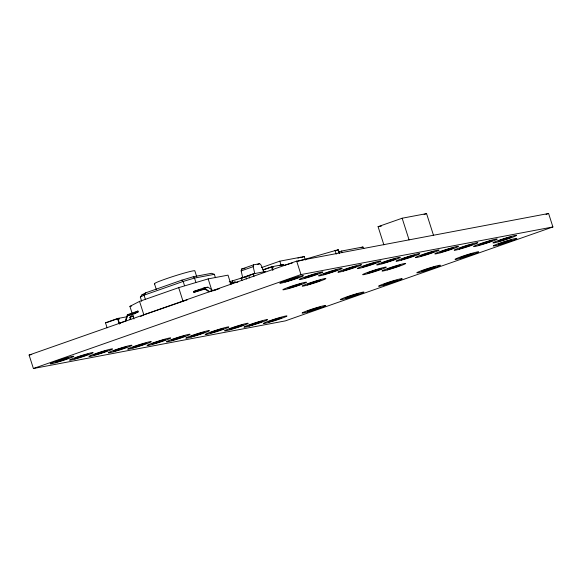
<?xml version="1.0" encoding="UTF-8"?>
<svg xmlns="http://www.w3.org/2000/svg" width="582" height="582" viewBox="0 0 582 582"><rect width="100%" height="100%" fill="white"/><g stroke="black" fill="none" stroke-linecap="round" stroke-linejoin="round"><path stroke-width="0.87" d="M241.988 280.589L241.181 278.065L242.709 277.774L241.159 270.892L241.545 269.066L253.585 264.839L259.688 263.69L261.129 265.166L263.901 271.816M242.709 277.774L254.749 273.547L253.199 266.665L253.585 264.839M125.748 321.177L127.625 315.604L134.457 313.822L138.16 311.908L137.898 311.064L127.363 314.76L125.21 321.133L119.194 323.25L119.456 324.087M129.83 319.663L131.445 314.884M141.681 301.294L140.335 297.089L142.066 294.732L145.776 292.811L181.897 280.131L193.239 276.77L211.55 273.307L214.351 274.318L215.427 277.687M145.776 292.811L144.045 295.169L140.335 297.089M133.94 318.994L129.91 306.365L139.556 301.374L178.681 287.639L208.167 278.894L228.006 275.148L230.959 284.409M134.187 312.985L137.898 311.064M140.64 316.506L143.856 314.847L187.317 299.825M336.672 250.522L338.266 249.693L339.481 253.497M257.28 264.534L259.688 263.69M241.159 270.892L253.199 266.665M261.544 267.582L279.811 261.173L304.226 256.553L305.332 260.016M383.88 244.862L378.082 226.674L402.155 218.221L426.57 213.609L433.481 235.259M205.184 288.999L193.842 292.36L193.573 291.517L204.107 287.821L207.927 287.101L213.296 290.833M107.103 327.819L105.488 322.763L117.528 318.536L127.378 316.673M107.816 322.195L119.055 318.252L119.325 319.089L118.182 319.307L119.521 323.519M205.664 287.894L207.17 287.363M127.625 315.604L138.16 311.908M193.842 292.36L204.377 288.665L209.083 291.924M262.7 269.903L271.525 266.803L283.732 264.497L282.132 265.057M229.206 281.855L242.84 277.643M263.42 269.895L273.053 266.52L273.322 267.356L272.18 267.575L272.98 270.099M241.181 278.065L248.856 275.402L249.511 277.949M248.71 275.424L253.221 273.838L265.428 271.532L263.922 272.056M297.919 258.146L300.407 257.273M129.684 317.408L133.7 316.004M301.731 257.426L304.226 256.553M424.082 214.482L426.57 213.609M279.804 265.632L282.212 264.788L282.474 265.625L283.623 265.414M230.072 283.158L235.39 281.906L233.768 282.474M230.341 283.994L231.847 283.47M204.107 287.821L209.484 291.553L219.319 288.716M29.1 355.042L296.675 261.114L548.6 213.485L552.9 226.958L285.326 320.886L33.4 368.515L29.1 355.042L31.777 354.533M338.186 252.217L341.539 251.046L362.935 247.001L363.837 248.572M361.262 247.583L362.935 247.001M33.4 368.515L300.974 274.588L552.9 226.958M546.025 214.394L548.6 213.485M193.573 291.517L200.863 289.356M283.718 265.523L292.411 262.94M296.762 261.653L338.266 249.693M378.082 226.674L381.516 226.027M241.545 269.066L245.037 268.404M214.351 274.318L194.512 278.072L183.177 281.433L144.045 295.169L145.391 299.381M142.066 294.732L143.812 294.405M236.132 282.394L237.871 282.066M129.91 306.365L131.634 306.037M209.484 291.553L211.775 291.116M127.363 314.76L130.412 314.185M105.488 322.763L107.015 322.479M119.194 323.25L120.714 322.959M231.578 282.626L232.916 283.558M193.239 276.77L194.512 278.072L195.858 282.277M181.897 280.131L183.177 281.433L184.516 285.646M341.539 251.046L342.194 252.668M402.155 218.221L409.066 239.871M335.028 250.304L336.243 254.108M296.675 261.114L300.974 274.588M279.811 261.173L281.193 265.501M271.525 266.803L272.602 270.172M253.221 273.838L254.028 276.363M245.699 276.479L246.506 279.004M232.4 280.735L232.887 282.263M215.507 289.436L215.769 290.28M208.167 278.894L211.659 289.843M196.752 276.821L194.875 270.928A21.25 1.259 -17.7 0 0 173.109 276.457A21.25 1.259 -17.7 0 0 154.841 283.856M178.681 287.639L182.981 301.112M154.441 283.638L156.325 289.53M139.556 301.374L143.856 314.847M130.004 317.074L130.812 319.598M117.528 318.536L119.143 323.592M285.173 282.125A12.397 0.735 -17.7 0 0 303.418 275.723A12.397 0.735 -17.7 0 0 286.279 280.437A12.397 0.735 -17.7 0 0 285.173 282.125M304.546 278.458A12.397 0.735 -17.7 0 0 322.792 272.056A12.397 0.735 -17.7 0 0 305.659 276.77A12.397 0.735 -17.7 0 0 304.546 278.458M323.927 274.799A12.397 0.735 -17.7 0 0 342.172 268.389A12.397 0.735 -17.7 0 0 325.04 273.111A12.397 0.735 -17.7 0 0 323.927 274.799M362.688 267.473A12.397 0.735 -17.7 0 0 380.934 261.063A12.397 0.735 -17.7 0 0 363.801 265.785A12.397 0.735 -17.7 0 0 362.688 267.473M343.307 271.132A12.397 0.735 -17.7 0 0 361.553 264.73A12.397 0.735 -17.7 0 0 344.42 269.444A12.397 0.735 -17.7 0 0 343.307 271.132M382.068 263.806A12.397 0.735 -17.7 0 0 400.314 257.404A12.397 0.735 -17.7 0 0 383.174 262.118A12.397 0.735 -17.7 0 0 382.068 263.806M401.442 260.139A12.397 0.735 -17.7 0 0 419.687 253.737A12.397 0.735 -17.7 0 0 402.555 258.452A12.397 0.735 -17.7 0 0 401.442 260.139M420.822 256.48A12.397 0.735 -17.7 0 0 439.068 250.071A12.397 0.735 -17.7 0 0 421.935 254.792A12.397 0.735 -17.7 0 0 420.822 256.48M440.203 252.814A12.397 0.735 -17.7 0 0 458.449 246.412A12.397 0.735 -17.7 0 0 441.316 251.126A12.397 0.735 -17.7 0 0 440.203 252.814M459.584 249.154A12.397 0.735 -17.7 0 0 477.829 242.745A12.397 0.735 -17.7 0 0 460.697 247.466A12.397 0.735 -17.7 0 0 459.584 249.154M478.964 245.488A12.397 0.735 -17.7 0 0 497.21 239.086A12.397 0.735 -17.7 0 0 480.07 243.8A12.397 0.735 -17.7 0 0 478.964 245.488M498.338 241.821A12.397 0.735 -17.7 0 0 516.583 235.419A12.397 0.735 -17.7 0 0 499.451 240.133A12.397 0.735 -17.7 0 0 498.338 241.821M55.523 362.739A12.397 0.735 -17.7 0 0 73.769 356.33A12.397 0.735 -17.7 0 0 56.636 361.051A12.397 0.735 -17.7 0 0 55.523 362.739M74.903 359.072A12.397 0.735 -17.7 0 0 93.149 352.67A12.397 0.735 -17.7 0 0 76.016 357.384A12.397 0.735 -17.7 0 0 74.903 359.072M94.277 355.406A12.397 0.735 -17.7 0 0 112.53 349.004A12.397 0.735 -17.7 0 0 95.39 353.718A12.397 0.735 -17.7 0 0 94.277 355.406M113.657 351.746A12.397 0.735 -17.7 0 0 131.903 345.337A12.397 0.735 -17.7 0 0 114.77 350.058A12.397 0.735 -17.7 0 0 113.657 351.746M133.038 348.08A12.397 0.735 -17.7 0 0 151.284 341.678A12.397 0.735 -17.7 0 0 134.151 346.392A12.397 0.735 -17.7 0 0 133.038 348.08M152.419 344.42A12.397 0.735 -17.7 0 0 170.664 338.011A12.397 0.735 -17.7 0 0 153.532 342.733A12.397 0.735 -17.7 0 0 152.419 344.42M171.799 340.754A12.397 0.735 -17.7 0 0 190.045 334.352A12.397 0.735 -17.7 0 0 172.912 339.066A12.397 0.735 -17.7 0 0 171.799 340.754M191.18 337.087A12.397 0.735 -17.7 0 0 209.425 330.685A12.397 0.735 -17.7 0 0 192.286 335.399A12.397 0.735 -17.7 0 0 191.18 337.087M210.553 333.428A12.397 0.735 -17.7 0 0 228.799 327.019A12.397 0.735 -17.7 0 0 211.666 331.74A12.397 0.735 -17.7 0 0 210.553 333.428M229.934 329.761A12.397 0.735 -17.7 0 0 248.179 323.359A12.397 0.735 -17.7 0 0 231.047 328.073A12.397 0.735 -17.7 0 0 229.934 329.761M249.314 326.102A12.397 0.735 -17.7 0 0 267.56 319.693A12.397 0.735 -17.7 0 0 250.427 324.414A12.397 0.735 -17.7 0 0 249.314 326.102M268.695 322.435A12.397 0.735 -17.7 0 0 286.941 316.033A12.397 0.735 -17.7 0 0 269.808 320.747A12.397 0.735 -17.7 0 0 268.695 322.435M307.485 311.981A12.397 0.735 -17.7 0 0 325.731 305.579A12.397 0.735 -17.7 0 0 308.598 310.293A12.397 0.735 -17.7 0 0 307.485 311.981M345.715 298.566A12.397 0.735 -17.7 0 0 363.961 292.157A12.397 0.735 -17.7 0 0 346.821 296.878A12.397 0.735 -17.7 0 0 345.715 298.566M383.938 285.144A12.397 0.735 -17.7 0 0 402.184 278.742A12.397 0.735 -17.7 0 0 385.051 283.456A12.397 0.735 -17.7 0 0 383.938 285.144M422.161 271.729A12.397 0.735 -17.7 0 0 440.407 265.319A12.397 0.735 -17.7 0 0 423.274 270.041A12.397 0.735 -17.7 0 0 422.161 271.729M460.384 258.313A12.397 0.735 -17.7 0 0 478.63 251.904A12.397 0.735 -17.7 0 0 461.497 256.626A12.397 0.735 -17.7 0 0 460.384 258.313M498.607 244.891A12.397 0.735 -17.7 0 0 516.852 238.489A12.397 0.735 -17.7 0 0 499.72 243.203A12.397 0.735 -17.7 0 0 498.607 244.891M288.228 288.687A12.397 0.735 -17.7 0 0 306.474 282.285A12.397 0.735 -17.7 0 0 289.341 286.999A12.397 0.735 -17.7 0 0 288.228 288.687M307.609 285.027A12.397 0.735 -17.7 0 0 325.855 278.618A12.397 0.735 -17.7 0 0 308.715 283.339A12.397 0.735 -17.7 0 0 307.609 285.027M368.035 273.598A12.397 0.735 -17.7 0 0 386.281 267.196A12.397 0.735 -17.7 0 0 369.141 271.91A12.397 0.735 -17.7 0 0 368.035 273.598M387.408 269.939A12.397 0.735 -17.7 0 0 405.654 263.53A12.397 0.735 -17.7 0 0 388.521 268.251A12.397 0.735 -17.7 0 0 387.408 269.939M462.348 247.997A7.086 0.422 -17.7 0 0 472.773 244.338A7.086 0.422 -17.7 0 0 462.981 247.03A7.086 0.422 -17.7 0 0 462.348 247.997M442.967 251.657A7.086 0.422 -17.7 0 0 453.393 247.997A7.086 0.422 -17.7 0 0 443.6 250.697A7.086 0.422 -17.7 0 0 442.967 251.657M423.587 255.323A7.086 0.422 -17.7 0 0 434.012 251.664A7.086 0.422 -17.7 0 0 424.227 254.356A7.086 0.422 -17.7 0 0 423.587 255.323M404.214 258.983A7.086 0.422 -17.7 0 0 414.639 255.323A7.086 0.422 -17.7 0 0 404.846 258.022A7.086 0.422 -17.7 0 0 404.214 258.983M384.833 262.649A7.086 0.422 -17.7 0 0 395.258 258.99A7.086 0.422 -17.7 0 0 385.466 261.689A7.086 0.422 -17.7 0 0 384.833 262.649M365.452 266.316A7.086 0.422 -17.7 0 0 375.877 262.657A7.086 0.422 -17.7 0 0 366.085 265.348A7.086 0.422 -17.7 0 0 365.452 266.316M346.072 269.975A7.086 0.422 -17.7 0 0 356.497 266.316A7.086 0.422 -17.7 0 0 346.705 269.015A7.086 0.422 -17.7 0 0 346.072 269.975M481.729 244.331A7.086 0.422 -17.7 0 0 492.154 240.672A7.086 0.422 -17.7 0 0 482.362 243.363A7.086 0.422 -17.7 0 0 481.729 244.331M501.109 240.664A7.086 0.422 -17.7 0 0 511.534 237.005A7.086 0.422 -17.7 0 0 501.742 239.704A7.086 0.422 -17.7 0 0 501.109 240.664M326.691 273.642A7.086 0.422 -17.7 0 0 337.116 269.983A7.086 0.422 -17.7 0 0 327.331 272.674A7.086 0.422 -17.7 0 0 326.691 273.642M307.311 277.308A7.086 0.422 -17.7 0 0 317.743 273.642A7.086 0.422 -17.7 0 0 307.951 276.341A7.086 0.422 -17.7 0 0 307.311 277.308M287.937 280.968A7.086 0.422 -17.7 0 0 298.362 277.308A7.086 0.422 -17.7 0 0 288.57 280.007A7.086 0.422 -17.7 0 0 287.937 280.968M58.287 361.582A7.086 0.422 -17.7 0 0 68.712 357.923A7.086 0.422 -17.7 0 0 58.92 360.614A7.086 0.422 -17.7 0 0 58.287 361.582M77.668 357.915A7.086 0.422 -17.7 0 0 88.093 354.256A7.086 0.422 -17.7 0 0 78.301 356.955A7.086 0.422 -17.7 0 0 77.668 357.915M97.049 354.256A7.086 0.422 -17.7 0 0 107.474 350.59A7.086 0.422 -17.7 0 0 97.681 353.289A7.086 0.422 -17.7 0 0 97.049 354.256M116.422 350.59A7.086 0.422 -17.7 0 0 126.854 346.93A7.086 0.422 -17.7 0 0 117.062 349.622A7.086 0.422 -17.7 0 0 116.422 350.59M135.802 346.923A7.086 0.422 -17.7 0 0 146.228 343.264A7.086 0.422 -17.7 0 0 136.443 345.963A7.086 0.422 -17.7 0 0 135.802 346.923M155.183 343.264A7.086 0.422 -17.7 0 0 165.608 339.604A7.086 0.422 -17.7 0 0 155.816 342.296A7.086 0.422 -17.7 0 0 155.183 343.264M174.564 339.597A7.086 0.422 -17.7 0 0 184.989 335.938A7.086 0.422 -17.7 0 0 175.197 338.629A7.086 0.422 -17.7 0 0 174.564 339.597M193.944 335.93A7.086 0.422 -17.7 0 0 204.369 332.271A7.086 0.422 -17.7 0 0 194.577 334.97A7.086 0.422 -17.7 0 0 193.944 335.93M213.318 332.271A7.086 0.422 -17.7 0 0 223.75 328.612A7.086 0.422 -17.7 0 0 213.958 331.303A7.086 0.422 -17.7 0 0 213.318 332.271M232.698 328.604A7.086 0.422 -17.7 0 0 243.123 324.945A7.086 0.422 -17.7 0 0 233.338 327.644A7.086 0.422 -17.7 0 0 232.698 328.604M252.079 324.945A7.086 0.422 -17.7 0 0 262.504 321.286A7.086 0.422 -17.7 0 0 252.712 323.978A7.086 0.422 -17.7 0 0 252.079 324.945M271.459 321.279A7.086 0.422 -17.7 0 0 281.884 317.619A7.086 0.422 -17.7 0 0 272.092 320.311A7.086 0.422 -17.7 0 0 271.459 321.279M310.25 310.824A7.086 0.422 -17.7 0 0 320.682 307.165A7.086 0.422 -17.7 0 0 310.89 309.857A7.086 0.422 -17.7 0 0 310.25 310.824M348.48 297.409A7.086 0.422 -17.7 0 0 358.905 293.75A7.086 0.422 -17.7 0 0 349.113 296.442A7.086 0.422 -17.7 0 0 348.48 297.409M386.703 283.987A7.086 0.422 -17.7 0 0 397.128 280.328A7.086 0.422 -17.7 0 0 387.336 283.027A7.086 0.422 -17.7 0 0 386.703 283.987M424.925 270.572A7.086 0.422 -17.7 0 0 435.351 266.912A7.086 0.422 -17.7 0 0 425.558 269.604A7.086 0.422 -17.7 0 0 424.925 270.572M463.148 257.157A7.086 0.422 -17.7 0 0 473.573 253.497A7.086 0.422 -17.7 0 0 463.789 256.189A7.086 0.422 -17.7 0 0 463.148 257.157M501.378 243.734A7.086 0.422 -17.7 0 0 511.804 240.075A7.086 0.422 -17.7 0 0 502.011 242.774A7.086 0.422 -17.7 0 0 501.378 243.734M290.993 287.53A7.086 0.422 -17.7 0 0 301.418 283.87A7.086 0.422 -17.7 0 0 291.626 286.57A7.086 0.422 -17.7 0 0 290.993 287.53M310.373 283.87A7.086 0.422 -17.7 0 0 320.798 280.211A7.086 0.422 -17.7 0 0 311.006 282.903A7.086 0.422 -17.7 0 0 310.373 283.87M370.799 272.441A7.086 0.422 -17.7 0 0 381.225 268.782A7.086 0.422 -17.7 0 0 371.432 271.481A7.086 0.422 -17.7 0 0 370.799 272.441M390.18 268.782A7.086 0.422 -17.7 0 0 400.605 265.123A7.086 0.422 -17.7 0 0 390.813 267.815A7.086 0.422 -17.7 0 0 390.18 268.782"/></g></svg>
